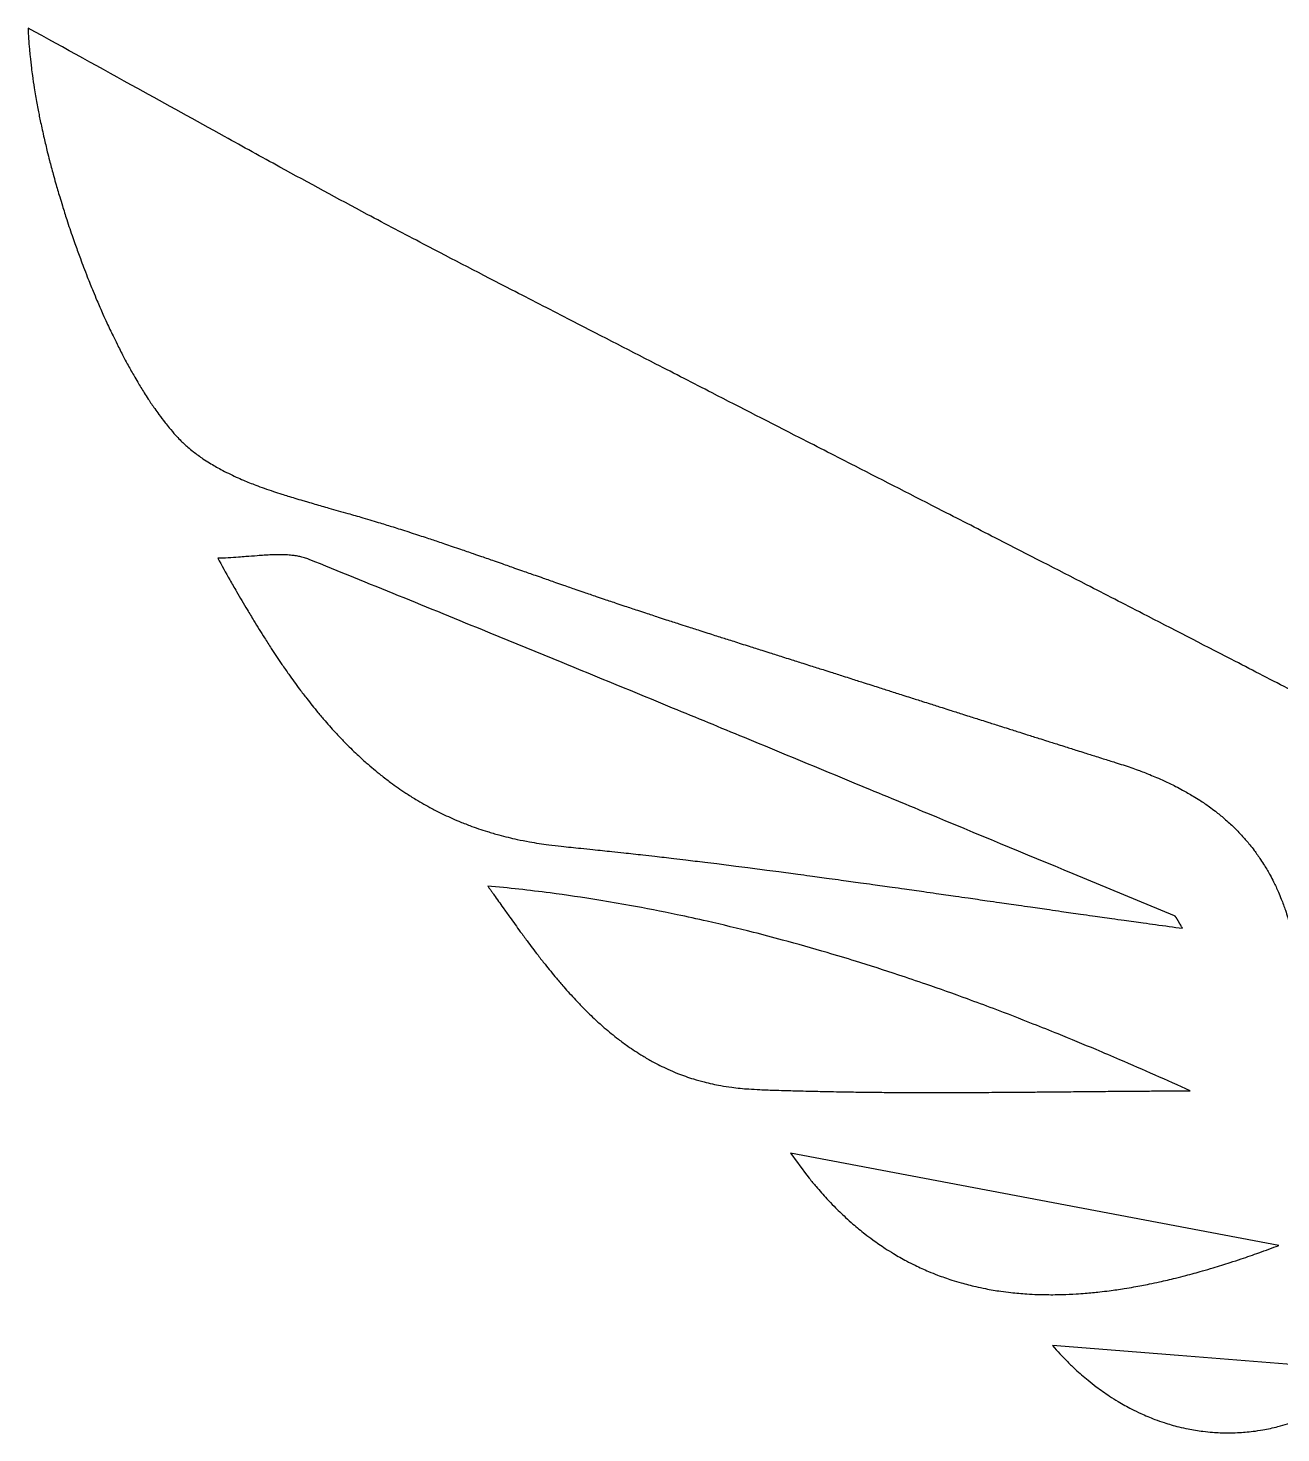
# Model space of a CAD drawing. Header units: millimetres. Extents: x 528.9 to 543.4, y 187.1 to 192.7.
# Drawn here: x 528.943 to 533.25, y 187.851 to 192.684 of the extents above; entities that cross this region are included whole.
import ezdxf

# ---------------------------------------------------------------- set-up
doc = ezdxf.new("R2010")
doc.units = ezdxf.units.MM
doc.layers.add('obrys', color=2, linetype='Continuous')

msp = doc.modelspace()

# ---------------------------------------------------------------- linework, layer by layer
at = {"layer": 'obrys'}
for p, q in [((532.8851, 189.6294), (532.5363, 189.7742)), ((533.2432, 188.4961), (531.5647, 188.814)), ((532.8981, 188.1174), (532.4652, 188.1515)), ((533.5822, 188.0634), (532.8981, 188.1174))]:
    msp.add_line(p, q, dxfattribs=at)
msp.add_lwpolyline([(532.9024, 189.6041), (532.9022, 189.6045), (532.9021, 189.6046), (532.902, 189.6047), (532.9018, 189.605), (532.9018, 189.6051), (532.9018, 189.6052), (532.9017, 189.6054), (532.9015, 189.6057), (532.9014, 189.6058), (532.9011, 189.6063), (532.9011, 189.6064), (532.9008, 189.6069), (532.9007, 189.607), (532.9007, 189.607), (532.9005, 189.6073), (532.9004, 189.6075), (532.9004, 189.6076), (532.9003, 189.6076), (532.9002, 189.608), (532.9001, 189.6081), (532.9, 189.6082), (532.9, 189.6083), (532.8998, 189.6086), (532.8997, 189.6087), (532.8997, 189.6088), (532.8996, 189.6089), (532.8994, 189.6093), (532.8994, 189.6093), (532.8991, 189.6099), (532.899, 189.6099), (532.8987, 189.6104), (532.8987, 189.6105), (532.8987, 189.6106), (532.8985, 189.6109), (532.8984, 189.611), (532.8983, 189.6111), (532.8983, 189.6112), (532.8981, 189.6115), (532.8981, 189.6116), (532.898, 189.6117), (532.8977, 189.6122), (532.8977, 189.6122), (532.8974, 189.6127), (532.8973, 189.6128), (532.8972, 189.6131), (532.8971, 189.6133), (532.897, 189.6134), (532.897, 189.6135), (532.8968, 189.6138), (532.8967, 189.6139), (532.8967, 189.6139), (532.8964, 189.6144), (532.8964, 189.6145), (532.8961, 189.615), (532.896, 189.615), (532.896, 189.6151), (532.8958, 189.6154), (532.8958, 189.6155), (532.8957, 189.6156), (532.8956, 189.6157), (532.8954, 189.616), (532.8954, 189.6161), (532.8951, 189.6165), (532.8951, 189.6166), (532.8951, 189.6166), (532.8949, 189.617), (532.8948, 189.6171), (532.8948, 189.6171), (532.8945, 189.6176), (532.8944, 189.6176), (532.8942, 189.6181), (532.8941, 189.6181), (532.8941, 189.6182), (532.8939, 189.6185), (532.8939, 189.6186), (532.8938, 189.6186), (532.8936, 189.6191), (532.8935, 189.6191), (532.8935, 189.6192), (532.8933, 189.6195), (532.8933, 189.6195), (532.8932, 189.6196), (532.893, 189.62), (532.8929, 189.6201), (532.8927, 189.6204), (532.8927, 189.6205), (532.8926, 189.6205), (532.8924, 189.6209), (532.8923, 189.621), (532.8923, 189.621), (532.8921, 189.6213), (532.8921, 189.6214), (532.892, 189.6214), (532.8918, 189.6218), (532.8917, 189.6219), (532.8917, 189.6219), (532.8915, 189.6222), (532.8915, 189.6222), (532.8915, 189.6223), (532.8912, 189.6227), (532.8912, 189.6227), (532.8909, 189.6231), (532.8909, 189.6231), (532.8906, 189.6235), (532.8906, 189.6235), (532.8904, 189.6239), (532.8903, 189.6239), (532.8901, 189.6242), (532.8901, 189.6243), (532.8898, 189.6246), (532.8898, 189.6247), (532.8896, 189.625), (532.8895, 189.625), (532.8893, 189.6253), (532.8893, 189.6254), (532.889, 189.6257), (532.889, 189.6257), (532.8888, 189.626), (532.8888, 189.626), (532.8885, 189.6263), (532.8885, 189.6263), (532.8883, 189.6266), (532.8883, 189.6266), (532.8881, 189.6269), (532.888, 189.6269), (532.8878, 189.6272), (532.8878, 189.6272), (532.8876, 189.6274), (532.8876, 189.6275), (532.8874, 189.6277), (532.8873, 189.6277), (532.8871, 189.6279), (532.8871, 189.6279), (532.8869, 189.6281), (532.8869, 189.6281), (532.8867, 189.6283), (532.8867, 189.6283), (532.8865, 189.6285), (532.8865, 189.6285), (532.8863, 189.6287), (532.8863, 189.6287), (532.8861, 189.6288), (532.8861, 189.6288), (532.8859, 189.629), (532.8859, 189.629), (532.8857, 189.6291), (532.8857, 189.6291), (532.8855, 189.6292), (532.8855, 189.6292), (532.8853, 189.6293), (532.8853, 189.6293), (532.8851, 189.6294)], dxfattribs=at)
for points, knots in [([(528.9431, 192.6837), (528.9439, 192.6594), (528.9459, 192.6269), (528.9502, 192.5812), (528.9537, 192.5509), (528.9584, 192.5149), (528.9632, 192.4832), (528.9684, 192.4515), (528.973, 192.4258), (528.9774, 192.4024), (528.9817, 192.3804), (528.9863, 192.358), (528.9918, 192.3326), (528.9993, 192.299), (529.0077, 192.2639), (529.0181, 192.2228), (529.0276, 192.1869), (529.0392, 192.1451), (529.0498, 192.1089), (529.0626, 192.0668), (529.0741, 192.0304), (529.0862, 191.9938), (529.0963, 191.9644), (529.1057, 191.9375), (529.1143, 191.9135), (529.1235, 191.8884), (529.1342, 191.86), (529.1487, 191.8225), (529.164, 191.7845), (529.182, 191.7415), (529.1977, 191.7054), (529.2161, 191.6646), (529.2322, 191.6304), (529.2511, 191.592), (529.2674, 191.5599), (529.2866, 191.5241), (529.3031, 191.4943), (529.3224, 191.4611), (529.3391, 191.4338), (529.3585, 191.4036), (529.3752, 191.3788), (529.3946, 191.3517), (529.4112, 191.3298), (529.4304, 191.3058), (529.4474, 191.2862), (529.4686, 191.2636), (529.489, 191.2446), (529.5154, 191.2229), (529.5404, 191.2048), (529.5719, 191.1845), (529.6011, 191.1678), (529.6318, 191.1519), (529.6578, 191.1396), (529.682, 191.1289), (529.7045, 191.1196), (529.7282, 191.1103), (529.7556, 191.1003), (529.7853, 191.0902), (529.8127, 191.0814), (529.8371, 191.0738), (529.8614, 191.0663), (529.8839, 191.0596), (529.907, 191.0528), (529.9286, 191.0465), (529.9531, 191.0395), (529.9799, 191.0319), (530.0098, 191.0234), (530.0485, 191.0124), (530.0872, 191.0013), (530.1243, 190.9903), (530.152, 190.9819), (530.1763, 190.9744), (530.1994, 190.9672), (530.2246, 190.9592), (530.2524, 190.9503), (530.2808, 190.9411), (530.307, 190.9325), (530.3302, 190.9247), (530.3525, 190.9173), (530.376, 190.9094), (530.402, 190.9005), (530.4349, 190.8892), (530.4684, 190.8777), (530.5069, 190.8644), (530.5399, 190.8529), (530.5779, 190.8396), (530.6106, 190.8281), (530.6484, 190.8148), (530.6809, 190.8034), (530.7186, 190.7902), (530.751, 190.7789), (530.7886, 190.7658), (530.8211, 190.7545), (530.8588, 190.7415), (530.8914, 190.7304), (530.9293, 190.7175), (530.962, 190.7065), (531.0001, 190.6938), (531.033, 190.6828), (531.0712, 190.6702), (531.1042, 190.6594), (531.1425, 190.6469), (531.1755, 190.6362), (531.2139, 190.6238), (531.2469, 190.6132), (531.2789, 190.6029), (531.3037, 190.595), (531.3258, 190.5879), (531.3473, 190.5811), (531.3701, 190.5739), (531.3954, 190.5658), (531.4276, 190.5556), (531.4604, 190.5452), (531.4984, 190.5331), (531.5311, 190.5228), (531.5688, 190.5108), (531.6012, 190.5005), (531.6387, 190.4886), (531.671, 190.4784), (531.7082, 190.4665), (531.7402, 190.4563), (531.7772, 190.4445), (531.809, 190.4343), (531.8401, 190.4244), (531.8647, 190.4165), (531.8867, 190.4095), (531.9076, 190.4029), (531.9284, 190.3962), (531.9518, 190.3887), (531.982, 190.3791), (532.0133, 190.3691), (532.0496, 190.3576), (532.0808, 190.3476), (532.1169, 190.3361), (532.148, 190.3262), (532.1839, 190.3148), (532.2149, 190.305), (532.2507, 190.2936), (532.2815, 190.2838), (532.3171, 190.2725), (532.3478, 190.2628), (532.3833, 190.2515), (532.4138, 190.2418), (532.4492, 190.2306), (532.4798, 190.221), (532.515, 190.2098), (532.5453, 190.2002), (532.5801, 190.1892), (532.61, 190.1799), (532.6452, 190.1688), (532.6763, 190.159), (532.7081, 190.1489), (532.7342, 190.1401), (532.7579, 190.1318), (532.7796, 190.1237), (532.8008, 190.1153), (532.8241, 190.1056), (532.8536, 190.0925), (532.8835, 190.078), (532.9169, 190.0605), (532.9445, 190.0446), (532.9753, 190.0253), (533.0007, 190.008), (533.0289, 189.987), (533.0521, 189.9681), (533.0777, 189.9453), (533.0988, 189.9248), (533.1219, 189.9001), (533.1408, 189.878), (533.1616, 189.8514), (533.1784, 189.8276), (533.1967, 189.799), (533.2115, 189.7735), (533.2274, 189.7428), (533.2402, 189.7155), (533.2538, 189.6827), (533.2646, 189.6536), (533.276, 189.6187), (533.2848, 189.5876), (533.2939, 189.5505), (533.3009, 189.5175), (533.3078, 189.4781), (533.3129, 189.4431), (533.317, 189.4084), (533.3196, 189.381), (533.3215, 189.356), (533.3229, 189.3317), (533.3242, 189.3053), (533.3252, 189.2758), (533.3261, 189.2457), (533.3273, 189.2181), (533.3286, 189.1938), (533.3303, 189.1704), (533.3324, 189.1454), (533.3352, 189.1176), (533.3394, 189.0828), (533.3443, 189.0478), (533.351, 189.0077), (533.3576, 188.9735), (533.3661, 188.9345), (533.3742, 188.9012), (533.3828, 188.8695), (533.3899, 188.8451), (533.3966, 188.8236), (533.4035, 188.8026), (533.411, 188.7808), (533.4198, 188.7566), (533.4315, 188.7264), (533.4443, 188.6959), (533.4574, 188.6668), (533.4681, 188.6443), (533.478, 188.6244), (533.488, 188.6051), (533.4986, 188.5854), (533.5109, 188.5635), (533.5271, 188.5362), (533.5445, 188.5084), (533.5623, 188.4818), (533.5768, 188.4609), (533.5903, 188.4424), (533.6034, 188.425), (533.6166, 188.4079), (533.6317, 188.3892), (533.6513, 188.3658), (533.6723, 188.3421), (533.6973, 188.3152), (533.7194, 188.2926), (533.7459, 188.2668), (533.7694, 188.245), (533.7975, 188.2202), (533.8223, 188.1993), (533.8519, 188.1756), (533.8781, 188.1556), (533.9039, 188.1369), (533.9242, 188.1226), (533.9427, 188.11), (533.9612, 188.0978), (533.9809, 188.085), (534.0034, 188.071), (534.0323, 188.0537), (534.0624, 188.0365), (534.098, 188.017), (534.1294, 188.0007), (534.1665, 187.9824), (534.1992, 187.967), (534.2378, 187.9497), (534.2718, 187.9353), (534.3118, 187.9191), (534.3564, 187.9021), (534.3915, 187.8896), (534.411, 187.8829)], [0, 0, 0, 0, 0.009069, 0.012165, 0.017165, 0.020447, 0.025724, 0.029172, 0.032439, 0.035489, 0.038049, 0.040833, 0.044031, 0.047755, 0.053683, 0.05752, 0.06361, 0.067539, 0.073735, 0.077708, 0.083978, 0.088009, 0.092116, 0.095595, 0.098641, 0.101675, 0.105587, 0.109963, 0.116697, 0.120904, 0.127371, 0.131415, 0.137618, 0.141486, 0.147401, 0.151076, 0.156676, 0.160143, 0.1654, 0.16864, 0.173555, 0.17658, 0.181088, 0.183815, 0.188061, 0.1908, 0.19537, 0.19847, 0.203543, 0.206917, 0.212445, 0.216125, 0.219837, 0.223168, 0.226021, 0.228937, 0.232667, 0.236932, 0.240651, 0.243424, 0.246491, 0.250128, 0.252213, 0.255466, 0.258562, 0.261731, 0.265875, 0.270161, 0.276775, 0.280921, 0.284631, 0.287589, 0.290431, 0.293667, 0.297464, 0.301343, 0.304801, 0.307784, 0.310484, 0.31358, 0.317044, 0.320772, 0.326577, 0.330256, 0.335993, 0.339635, 0.345324, 0.348941, 0.354599, 0.358201, 0.363844, 0.367441, 0.373084, 0.376687, 0.382345, 0.385961, 0.391638, 0.395265, 0.400957, 0.404592, 0.410294, 0.413933, 0.419639, 0.423279, 0.428982, 0.432618, 0.435842, 0.438702, 0.441285, 0.444276, 0.447618, 0.451233, 0.456889, 0.460487, 0.466113, 0.469691, 0.475282, 0.478836, 0.48439, 0.48792, 0.493438, 0.496946, 0.502431, 0.50592, 0.509127, 0.512088, 0.514558, 0.517305, 0.520274, 0.523728, 0.529131, 0.53257, 0.53795, 0.541373, 0.546728, 0.550137, 0.555469, 0.558864, 0.564174, 0.567553, 0.572836, 0.576197, 0.58146, 0.584814, 0.590071, 0.593421, 0.598635, 0.601932, 0.607074, 0.610347, 0.615702, 0.619284, 0.622806, 0.625997, 0.62867, 0.631448, 0.63453, 0.63808, 0.643527, 0.64693, 0.652162, 0.655434, 0.660483, 0.663653, 0.668563, 0.671659, 0.676476, 0.679528, 0.684303, 0.687344, 0.692126, 0.695189, 0.700029, 0.703145, 0.708093, 0.711293, 0.716395, 0.719707, 0.725006, 0.728456, 0.73399, 0.737602, 0.743403, 0.747194, 0.750676, 0.753684, 0.756543, 0.759767, 0.763585, 0.767544, 0.771024, 0.773932, 0.776637, 0.779773, 0.783328, 0.787067, 0.792873, 0.796542, 0.802248, 0.805859, 0.811478, 0.815037, 0.818148, 0.820963, 0.823465, 0.826404, 0.829584, 0.833065, 0.838502, 0.841957, 0.844989, 0.847799, 0.850247, 0.853112, 0.856183, 0.859614, 0.864991, 0.868421, 0.871569, 0.874505, 0.876963, 0.879707, 0.882594, 0.885938, 0.891129, 0.894425, 0.899627, 0.902968, 0.908236, 0.911614, 0.916944, 0.920367, 0.925775, 0.92925, 0.93228, 0.935073, 0.937589, 0.940567, 0.943868, 0.947466, 0.953161, 0.956828, 0.962635, 0.966376, 0.972304, 0.976124, 0.982179, 0.986083, 0.992271, 1, 1, 1, 1]), ([(533.8753, 190.0986), (533.6751, 190.2036), (533.41, 190.3417), (533.0433, 190.5314), (532.8127, 190.6503), (532.546, 190.7875), (532.3167, 190.9052), (532.0518, 191.041), (531.8239, 191.1577), (531.5596, 191.293), (531.331, 191.4102), (531.0651, 191.5468), (530.8351, 191.6651), (530.5684, 191.8025), (530.3383, 191.9215), (530.0728, 192.0619), (529.8452, 192.1855), (529.5824, 192.3302), (529.2941, 192.4901), (529.069, 192.6147), (528.9431, 192.6837)], [0, 0, 0, 0, 0.121772, 0.16101, 0.222432, 0.261528, 0.322558, 0.361306, 0.421885, 0.460467, 0.521269, 0.560269, 0.62151, 0.660597, 0.721904, 0.76104, 0.82237, 0.861421, 0.922658, 1, 1, 1, 1]), ([(529.8073, 190.872), (529.7899, 190.872), (529.7645, 190.8709), (529.7261, 190.8681), (529.6966, 190.8658), (529.6513, 190.8623), (529.6188, 190.8604), (529.5949, 190.8599)], [0, 0, 0, 0, 0.24531, 0.35856, 0.54196, 0.662486, 1, 1, 1, 1]), ([(529.5949, 190.8599), (529.6086, 190.8352), (529.63, 190.797), (529.6638, 190.7381), (529.6915, 190.6909), (529.7235, 190.6377), (529.7511, 190.5933), (529.7832, 190.5433), (529.811, 190.5015), (529.8435, 190.4547), (529.8718, 190.4156), (529.9051, 190.3718), (529.9342, 190.3354), (529.9687, 190.2947), (529.9989, 190.2609), (530.0357, 190.2223), (530.0695, 190.1892), (530.1115, 190.151), (530.1496, 190.119), (530.1949, 190.0842), (530.2348, 190.0563), (530.2822, 190.0263), (530.3238, 190.0026), (530.3733, 189.9775), (530.417, 189.9578), (530.4688, 189.9374), (530.5147, 189.9217), (530.5692, 189.9058), (530.6174, 189.8941), (530.6747, 189.8826), (530.7252, 189.8749), (530.7842, 189.8681), (530.8349, 189.8631), (530.8929, 189.8572), (530.9423, 189.852), (530.9994, 189.8459), (531.0485, 189.8405), (531.1056, 189.8341), (531.1549, 189.8284), (531.2122, 189.8215), (531.2616, 189.8155), (531.3189, 189.8084), (531.3684, 189.8022), (531.4256, 189.7949), (531.475, 189.7885), (531.5323, 189.781), (531.5817, 189.7744), (531.6392, 189.7667), (531.6889, 189.7599), (531.7467, 189.752), (531.7968, 189.7451), (531.8551, 189.7369), (531.9056, 189.7298), (531.9642, 189.7215), (532.0148, 189.7143), (532.0735, 189.7059), (532.1241, 189.6987), (532.1826, 189.6903), (532.2328, 189.6831), (532.2905, 189.6748), (532.34, 189.6677), (532.3972, 189.6594), (532.4465, 189.6524), (532.5038, 189.6442), (532.5535, 189.6371), (532.6112, 189.6289), (532.6612, 189.6218), (532.7193, 189.6137), (532.7695, 189.6067), (532.8365, 189.5974), (532.8814, 189.5912), (532.9123, 189.587)], [0, 0, 0, 0, 0.022425, 0.03491, 0.054041, 0.065964, 0.084258, 0.095675, 0.113207, 0.12416, 0.141029, 0.151605, 0.167933, 0.178178, 0.194005, 0.204, 0.220572, 0.231679, 0.24913, 0.26012, 0.277137, 0.287883, 0.304646, 0.315294, 0.332018, 0.342717, 0.359634, 0.370528, 0.387861, 0.399095, 0.41699, 0.428525, 0.446356, 0.457527, 0.474896, 0.485903, 0.503181, 0.514225, 0.531588, 0.54269, 0.560111, 0.57123, 0.588649, 0.599752, 0.617159, 0.628264, 0.645704, 0.65685, 0.674385, 0.685611, 0.703294, 0.714625, 0.732448, 0.74385, 0.76174, 0.773155, 0.791025, 0.802403, 0.82014, 0.83137, 0.848842, 0.85991, 0.877317, 0.88846, 0.905999, 0.91723, 0.934884, 0.946173, 0.963888, 0.975197, 1, 1, 1, 1]), ([(529.9094, 190.8559), (529.904, 190.8581), (529.8958, 190.861), (529.8828, 190.8645), (529.8722, 190.8668), (529.8592, 190.8689), (529.8474, 190.8703), (529.8294, 190.8717), (529.8166, 190.872), (529.8073, 190.872)], [0, 0, 0, 0, 0.167463, 0.251515, 0.388868, 0.480263, 0.630974, 0.732046, 1, 1, 1, 1]), ([(532.5363, 189.7742), (532.3696, 189.8435), (532.1213, 189.9466), (531.7445, 190.1028), (531.4522, 190.2239), (531.1123, 190.3642), (530.8184, 190.4851), (530.402, 190.6558), (530.1145, 190.7729), (529.9094, 190.8559)], [0, 0, 0, 0, 0.190608, 0.283896, 0.430729, 0.524711, 0.672205, 0.766335, 1, 1, 1, 1]), ([(530.5234, 189.7323), (530.5252, 189.7298), (530.5279, 189.7259), (530.5319, 189.7203), (530.535, 189.7159), (530.5396, 189.7095), (530.5429, 189.7048), (530.5452, 189.7015)], [0, 0, 0, 0, 0.249002, 0.374497, 0.549593, 0.675092, 1, 1, 1, 1]), ([(532.9387, 189.028), (532.8583, 189.0644), (532.7506, 189.1121), (532.5989, 189.1766), (532.4998, 189.2176), (532.3821, 189.2647), (532.2782, 189.3049), (532.155, 189.3507), (532.0464, 189.3893), (531.9181, 189.4327), (531.8052, 189.4689), (531.672, 189.5092), (531.5551, 189.5422), (531.4174, 189.5783), (531.2968, 189.6073), (531.1549, 189.6384), (531.0307, 189.6627), (530.885, 189.6877), (530.7226, 189.7116), (530.5949, 189.7258), (530.5234, 189.7323)], [0, 0, 0, 0, 0.104834, 0.139736, 0.195642, 0.232046, 0.290169, 0.327899, 0.387981, 0.426886, 0.488702, 0.528645, 0.591995, 0.632858, 0.697571, 0.739256, 0.805202, 0.847639, 0.914726, 1, 1, 1, 1]), ([(530.5452, 189.7015), (530.5555, 189.687), (530.5734, 189.6617), (530.6034, 189.6196), (530.6309, 189.5814), (530.6633, 189.5375), (530.6916, 189.5), (530.725, 189.4573), (530.7544, 189.4211), (530.7892, 189.3803), (530.8199, 189.3462), (530.8567, 189.3079), (530.8896, 189.2758), (530.9298, 189.2397), (530.9664, 189.2098), (531.0104, 189.1774), (531.0493, 189.1518), (531.0951, 189.1253), (531.1353, 189.1052), (531.1827, 189.085), (531.2244, 189.0703), (531.2739, 189.0562), (531.3176, 189.0466), (531.3691, 189.0386), (531.4139, 189.0344), (531.4652, 189.0318), (531.5086, 189.0302), (531.5582, 189.0287), (531.601, 189.0276), (531.6516, 189.0264), (531.6963, 189.0255), (531.7496, 189.0245), (531.7971, 189.0237), (531.8536, 189.023), (531.9036, 189.0226), (531.9621, 189.0223), (532.0125, 189.0221), (532.0698, 189.0221), (532.118, 189.0222), (532.1728, 189.0223), (532.2194, 189.0226), (532.2736, 189.0229), (532.3203, 189.0232), (532.3744, 189.0236), (532.4208, 189.024), (532.4745, 189.0245), (532.5207, 189.0249), (532.5741, 189.0254), (532.6203, 189.0259), (532.6741, 189.0264), (532.7206, 189.0267), (532.7748, 189.0271), (532.8216, 189.0275), (532.8787, 189.0278), (532.9153, 189.0279), (532.9387, 189.028)], [0, 0, 0, 0, 0.020065, 0.034906, 0.058212, 0.073092, 0.096358, 0.111149, 0.134223, 0.148867, 0.171602, 0.18595, 0.208653, 0.223382, 0.246798, 0.261864, 0.284905, 0.299257, 0.321455, 0.335446, 0.357322, 0.371267, 0.393373, 0.407656, 0.429966, 0.444042, 0.465506, 0.478853, 0.500023, 0.513738, 0.535857, 0.550379, 0.573874, 0.589325, 0.614097, 0.630201, 0.655237, 0.670929, 0.694769, 0.709507, 0.732615, 0.74737, 0.770509, 0.785259, 0.808282, 0.822898, 0.845743, 0.860284, 0.883153, 0.897798, 0.92085, 0.935608, 0.95878, 0.973574, 1, 1, 1, 1]), ([(532.9123, 189.587), (532.9103, 189.5905), (532.9069, 189.5962), (532.9037, 189.6019), (532.9024, 189.6041)], [0, 0, 0, 0, 0.617705, 1, 1, 1, 1]), ([(531.5647, 188.814), (531.5851, 188.7843), (531.6137, 188.7454), (531.6563, 188.6936), (531.6847, 188.6614), (531.7185, 188.626), (531.7483, 188.5971), (531.7837, 188.5654), (531.8149, 188.5397), (531.852, 188.5117), (531.8846, 188.4892), (531.9234, 188.4649), (531.9575, 188.4455), (531.9979, 188.4249), (532.0335, 188.4087), (532.0757, 188.3918), (532.1128, 188.3787), (532.1567, 188.3655), (532.1954, 188.3556), (532.2411, 188.3459), (532.2813, 188.3391), (532.3288, 188.3331), (532.3707, 188.3294), (532.4188, 188.3271), (532.4592, 188.3265), (532.5039, 188.3272), (532.5411, 188.3289), (532.5843, 188.3319), (532.6221, 188.3356), (532.6667, 188.341), (532.7059, 188.3467), (532.752, 188.3544), (532.7923, 188.3621), (532.8399, 188.3722), (532.8817, 188.382), (532.9308, 188.3945), (532.974, 188.4063), (533.0248, 188.4212), (533.0694, 188.4351), (533.1219, 188.4524), (533.1777, 188.4717), (533.2205, 188.4875), (533.2432, 188.4961)], [0, 0, 0, 0, 0.057763, 0.077383, 0.107605, 0.126549, 0.155806, 0.174197, 0.20269, 0.220661, 0.248608, 0.266302, 0.29393, 0.311495, 0.339041, 0.356632, 0.384335, 0.4021, 0.430196, 0.448288, 0.476976, 0.495499, 0.52512, 0.544334, 0.572798, 0.589858, 0.615953, 0.632556, 0.659291, 0.676787, 0.704685, 0.722773, 0.751716, 0.770566, 0.800765, 0.820441, 0.851952, 0.872481, 0.905379, 0.926823, 0.961188, 1, 1, 1, 1]), ([(532.4652, 188.1515), (532.4819, 188.1323), (532.5077, 188.1045), (532.5488, 188.065), (532.5815, 188.0365), (532.6205, 188.0059), (532.6549, 187.9816), (532.6957, 187.9559), (532.7315, 187.9359), (532.7739, 187.9153), (532.8109, 187.8997), (532.8546, 187.8843), (532.8927, 187.8733), (532.9374, 187.8633), (532.9763, 187.857), (533.022, 187.8524), (533.0617, 187.8508), (533.1081, 187.8519), (533.1483, 187.8554), (533.1946, 187.8624), (533.2343, 187.8709), (533.2798, 187.8837), (533.3185, 187.8972), (533.3627, 187.9156), (533.4001, 187.9338), (533.4426, 187.9576), (533.4784, 187.9805), (533.5278, 188.0159), (533.5601, 188.043), (533.5822, 188.0634)], [0, 0, 0, 0, 0.06054, 0.089886, 0.135148, 0.163556, 0.207456, 0.235064, 0.277833, 0.304801, 0.346703, 0.373209, 0.414545, 0.440794, 0.48188, 0.508072, 0.549506, 0.576182, 0.618193, 0.645068, 0.68733, 0.714393, 0.757089, 0.78451, 0.827884, 0.855812, 0.900082, 0.928646, 1, 1, 1, 1])]:
    msp.add_open_spline(points, degree=3, knots=knots, dxfattribs=at)

doc.saveas('drawing.dxf')
